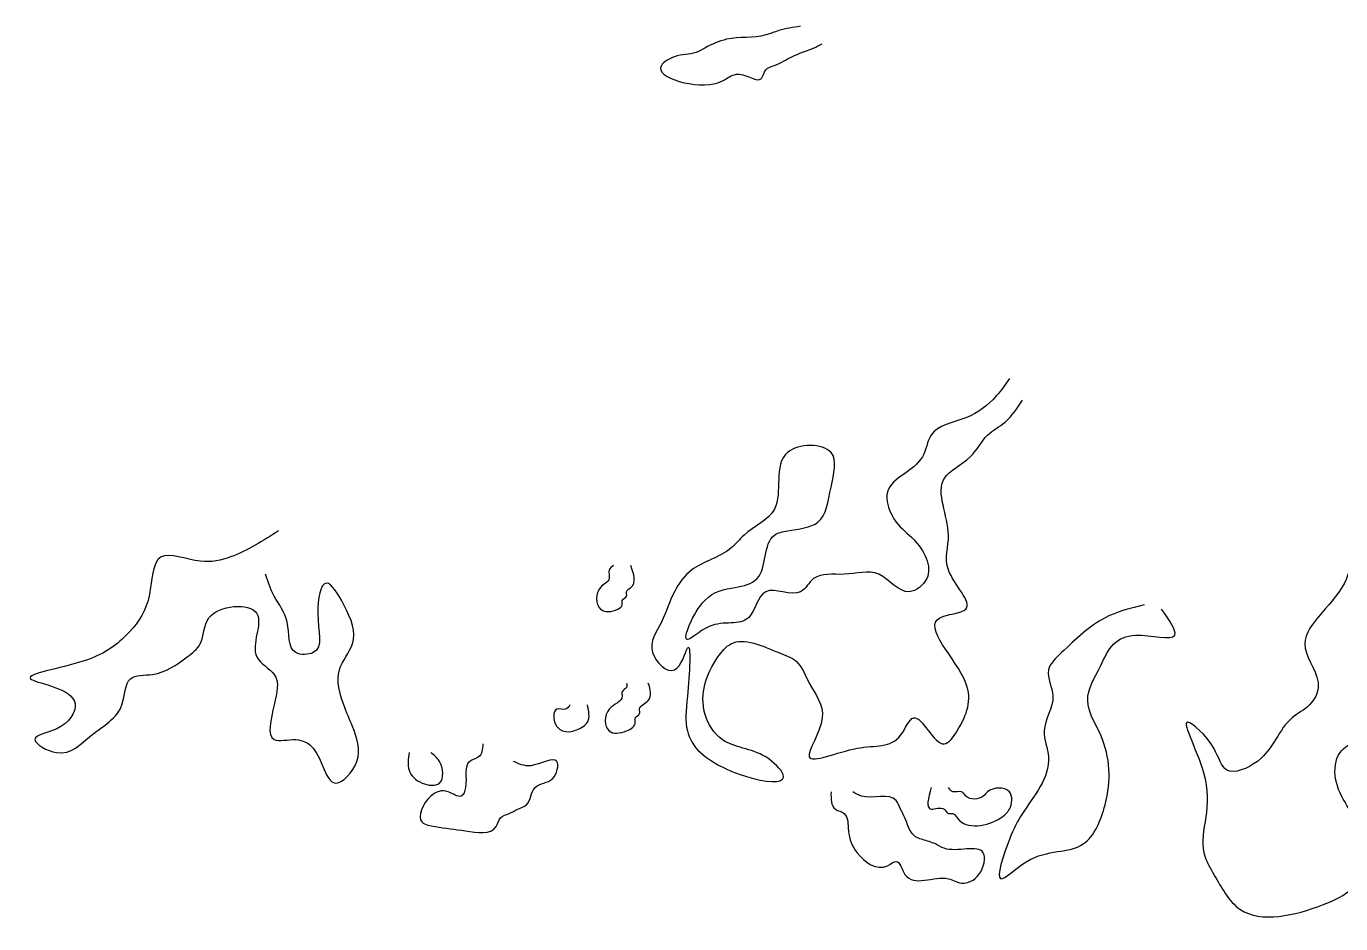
# Model space of a CAD drawing. Header units: metres. Extents: x 0 to 100, y 0 to 141.
# Drawn here: x 77.9 to 85.45, y 68.77 to 73.92 of the extents above; entities that cross this region are included whole.
import ezdxf

# ---------------------------------------------------------------- set-up
doc = ezdxf.new("R2010")
doc.units = ezdxf.units.M

msp = doc.modelspace()

# ---------------------------------------------------------------- linework, layer by layer
for points in [[(82.35, 73.925), (82.225, 73.9), (82.15, 73.875), (81.925, 73.85), (81.8, 73.8), (81.75, 73.775), (81.625, 73.75), (81.55, 73.7), (81.875, 73.6), (81.925, 73.625), (82, 73.65), (82.125, 73.625), (82.15, 73.675), (82.2, 73.7), (82.3, 73.75), (82.425, 73.8), (82.475, 73.825)], [(90.725, 71.975), (90.55, 71.8), (90.425, 71.725), (90.3, 71.625), (90.2, 71.725), (90.05, 71.775), (89.85, 71.775), (89.675, 71.725), (89.575, 71.525), (89.5, 71.375), (89.425, 71.225), (89.25, 71.225), (89.125, 71.325), (89.075, 71.45), (88.85, 71.55), (88.35, 71.5), (88.3, 71.3), (88.1, 71.1), (88.05, 70.925), (87.925, 70.825), (87.8, 70.95), (87.725, 71.025), (87.5, 71.1), (87.375, 71.2), (87, 71.25), (86.525, 71.2), (86.4, 71.05), (86.15, 70.925), (85.9, 70.875), (85.55, 70.875), (85.475, 70.725), (85.25, 70.35), (85.325, 70.125), (85.275, 70.025), (85.175, 69.95), (84.975, 69.7), (84.8, 69.65), (84.725, 69.775), (84.575, 69.925), (84.675, 69.6), (84.675, 69.15), (84.725, 69.05), (84.875, 68.85), (85.35, 68.875), (85.525, 68.975), (85.6, 69.1), (85.575, 69.3), (85.425, 69.6), (85.45, 69.75), (85.65, 69.9), (85.7, 70.125), (85.8, 70.2), (85.9, 70.375), (85.925, 70.575), (85.975, 70.675), (86.1, 70.775), (86.425, 70.775), (86.625, 70.825), (86.75, 70.975), (87.075, 71.025), (87.225, 70.9), (87.3, 70.725), (87.4, 70.55), (87.5, 70.4), (87.775, 70.25), (87.95, 70.4), (88.1, 70.475), (88.275, 70.425), (88.325, 70.65), (88.425, 70.75), (88.45, 70.95), (88.475, 71.15), (88.525, 71.275), (88.675, 71.35), (88.925, 71.375), (89, 71.25), (89.05, 71.125), (89.025, 70.975), (89.125, 70.875), (89.325, 70.85), (89.575, 70.9), (89.675, 70.925), (89.8, 70.975), (89.875, 71.05), (89.975, 71.25), (90.1, 71.3), (90.35, 71.275), (90.425, 71.175), (90.65, 71.025), (90.8, 71.15), (90.725, 70.975), (90.8, 70.675), (90.925, 70.55), (91.15, 70.5), (91.4, 70.5), (91.575, 70.6), (91.65, 70.7), (91.6, 70.925), (91.525, 70.75), (91.05, 70.65), (90.9, 70.95), (90.975, 71.125), (91.05, 71.2), (91.225, 71.3), (91.4, 71.25), (91.525, 71.15), (91.65, 71.225), (91.4, 71.375), (91.325, 71.45), (91.075, 71.375), (90.9, 71.275), (90.8, 71.325), (90.55, 71.475), (90.625, 71.6), (90.85, 71.65), (90.95, 71.775), (91.05, 71.975), (90.9, 71.9), (90.825, 71.975)], [(83.55, 71.9), (83.475, 71.8), (83.3, 71.675), (83.1, 71.575), (83.05, 71.45), (82.85, 71.25), (82.9, 71.075), (83, 70.975), (83.075, 70.75), (82.975, 70.675), (82.8, 70.775), (82.6, 70.775), (82.425, 70.75), (82.35, 70.675), (82.15, 70.675), (82.05, 70.525), (81.825, 70.475), (81.7, 70.4), (81.8, 70.625), (81.975, 70.7), (82.1, 70.75), (82.2, 71), (82.275, 71.025), (82.45, 71.075), (82.525, 71.275), (82.525, 71.475), (82.275, 71.475), (82.2, 71.15), (82.025, 71), (81.95, 70.925), (81.725, 70.8), (81.625, 70.675), (81.55, 70.5), (81.5, 70.325), (81.625, 70.225), (81.7, 70.35), (81.7, 70.075), (81.7, 69.875), (81.775, 69.75), (82.25, 69.625), (82.15, 69.725), (81.9, 69.825), (81.8, 69.975), (81.875, 70.3), (81.95, 70.375), (82.225, 70.325), (82.325, 70.275), (82.4, 70.15), (82.475, 69.95), (82.4, 69.725), (82.675, 69.775), (82.925, 69.85), (83, 69.95), (83.175, 69.8), (83.25, 69.875), (83.3, 70.15), (83.15, 70.525), (83.3, 70.575), (83.2, 70.8), (83.2, 71), (83.175, 71.325), (83.325, 71.45), (83.425, 71.575), (83.525, 71.65), (83.625, 71.775)], [(79.35, 71.025), (79.075, 70.875), (78.9, 70.85), (78.675, 70.875), (78.6, 70.625), (78.475, 70.425), (78.225, 70.275), (77.925, 70.175), (78.175, 70.05), (78.1, 69.9), (77.95, 69.825), (78.075, 69.75), (78.275, 69.85), (78.45, 70.025), (78.5, 70.175), (78.625, 70.2), (78.825, 70.3), (78.9, 70.375), (78.95, 70.525), (79.225, 70.55), (79.225, 70.3), (79.325, 70.2), (79.325, 70.025), (79.325, 69.825), (79.45, 69.825), (79.55, 69.775), (79.675, 69.575), (79.8, 69.7), (79.775, 69.9), (79.725, 70.025), (79.7, 70.225), (79.775, 70.375), (79.725, 70.6), (79.625, 70.725), (79.575, 70.55), (79.55, 70.325), (79.45, 70.325), (79.4, 70.5), (79.325, 70.65), (79.275, 70.775)], [(81.275, 70.825), (81.25, 70.8), (81.25, 70.75), (81.2, 70.7), (81.2, 70.575), (81.3, 70.575), (81.325, 70.6), (81.325, 70.625), (81.35, 70.65), (81.35, 70.675), (81.375, 70.7), (81.375, 70.825)], [(84.325, 70.6), (84.1, 70.525), (83.85, 70.325), (83.775, 70.225), (83.8, 70.075), (83.75, 69.875), (83.775, 69.725), (83.625, 69.4), (83.55, 69.25), (83.5, 69.025), (83.65, 69.125), (83.975, 69.225), (84.1, 69.45), (84.075, 69.85), (84, 70.05), (84.075, 70.25), (84.15, 70.375), (84.275, 70.425), (84.5, 70.425), (84.425, 70.575)], [(81.35, 70.15), (81.35, 70.125), (81.325, 70.1), (81.325, 70.075), (81.25, 70), (81.25, 69.875), (81.35, 69.875), (81.4, 69.925), (81.4, 69.95), (81.425, 69.975), (81.425, 70), (81.475, 70.05), (81.475, 70.15)], [(81.025, 70.025), (81, 70), (80.95, 70), (80.95, 69.9), (81.1, 69.9), (81.125, 69.925), (81.125, 70.025)], [(80.525, 69.8), (80.5, 69.725), (80.45, 69.7), (80.425, 69.55), (80.4, 69.5), (80.325, 69.525), (80.225, 69.5), (80.175, 69.35), (80.25, 69.325), (80.425, 69.3), (80.6, 69.325), (80.625, 69.375), (80.675, 69.4), (80.725, 69.425), (80.775, 69.45), (80.8, 69.5), (80.825, 69.55), (80.875, 69.575), (80.925, 69.6), (80.95, 69.7), (80.8, 69.675), (80.7, 69.7)], [(80.1, 69.75), (80.1, 69.65), (80.175, 69.575), (80.275, 69.575), (80.275, 69.7), (80.225, 69.75)], [(82.525, 69.525), (82.55, 69.425), (82.6, 69.4), (82.625, 69.3), (82.675, 69.175), (82.85, 69.1), (82.9, 69.125), (82.95, 69.05), (83.2, 69.025), (83.275, 69), (83.375, 69.05), (83.4, 69.175), (83.175, 69.2), (83.125, 69.225), (83.05, 69.25), (83, 69.275), (82.95, 69.375), (82.925, 69.425), (82.9, 69.475), (82.7, 69.5), (82.65, 69.525)], [(83.1, 69.55), (83.1, 69.425), (83.175, 69.425), (83.2, 69.4), (83.225, 69.4), (83.25, 69.375), (83.5, 69.375), (83.55, 69.425), (83.55, 69.525), (83.425, 69.525), (83.4, 69.5), (83.3, 69.5), (83.275, 69.525), (83.225, 69.525), (83.2, 69.55)]]:
    msp.add_spline(points, degree=3)

doc.saveas('drawing.dxf')
